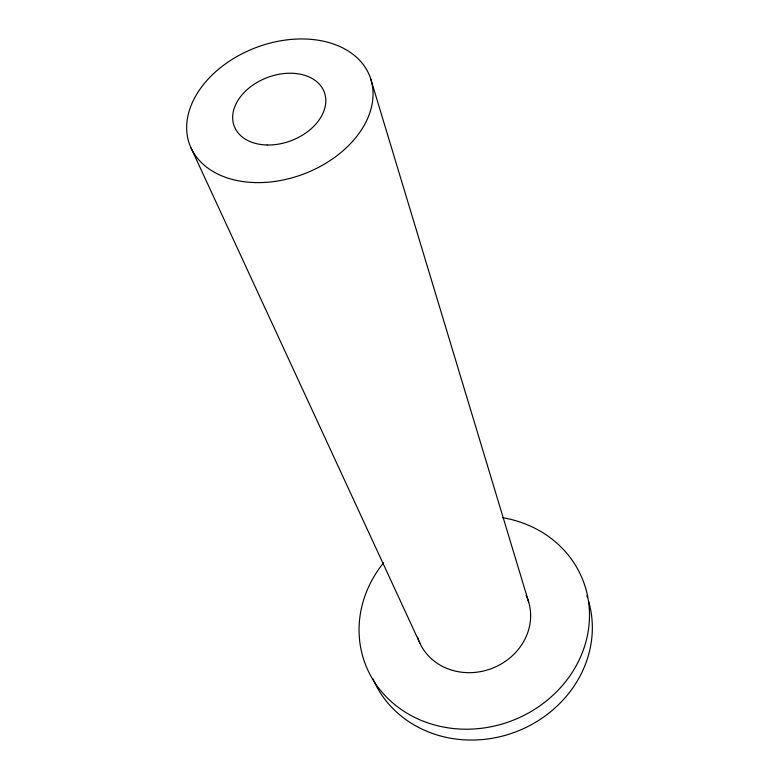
<?xml version="1.0" encoding="UTF-8"?>
<svg xmlns="http://www.w3.org/2000/svg" width="779" height="779" viewBox="0 0 779 779"><rect width="100%" height="100%" fill="white"/><g stroke="black" fill="none" stroke-linecap="round" stroke-linejoin="round"><path stroke-width="1.17" d="M191.079 148.029L419.881 643.152M370.765 79.01L528.707 602.206M502.64 517.675A116.607 105.107 -20.8 0 1 580.988 655.899A116.607 105.107 -20.8 0 1 416.541 718.316A116.607 105.107 -20.8 0 1 383.443 562.925M586.85 595.75A114.795 104.016 -20.8 0 1 587.444 597.464M588.534 600.94A114.795 104.016 -20.8 0 1 513.867 732.562A114.795 104.016 -20.8 0 1 372.946 678.889M526.107 595.36A58.269 52.485 -20.8 0 1 491.997 668.392A58.269 52.485 -20.8 0 1 417.593 637.164M267.07 144.991A48.142 33.76 -20.8 0 0 324.239 92.039A48.142 33.76 -20.8 0 0 246.368 90.315A48.142 33.76 -20.8 0 0 267.07 144.991M255.327 182.588A96.333 67.569 -20.8 0 0 369.986 76.78A96.333 67.569 -20.8 0 0 214.264 72.992A96.333 67.569 -20.8 0 0 255.327 182.588"/></g></svg>
